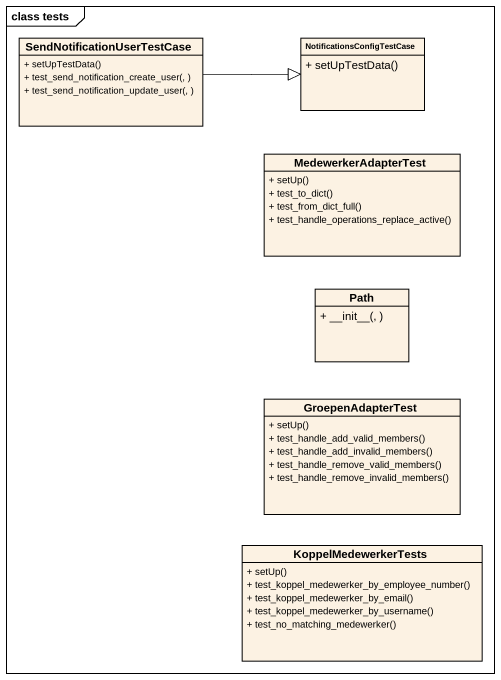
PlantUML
@startuml
mainframe class tests
hide circle
hide empty members
skinparam classAttributeIconSize 0
class SendNotificationUserTestCase {
  + setUpTestData()
  + test_send_notification_create_user(, )
  + test_send_notification_update_user(, )
}
class NotificationsConfigTestCase {
  + setUpTestData()
}
class MedewerkerAdapterTest {
  + setUp()
  + test_to_dict()
  + test_from_dict_full()
  + test_handle_operations_replace_active()
}
class Path {
  + ~__init~__(, )
}
class GroepenAdapterTest {
  + setUp()
  + test_handle_add_valid_members()
  + test_handle_add_invalid_members()
  + test_handle_remove_valid_members()
  + test_handle_remove_invalid_members()
}
class KoppelMedewerkerTests {
  + setUp()
  + test_koppel_medewerker_by_employee_number()
  + test_koppel_medewerker_by_email()
  + test_koppel_medewerker_by_username()
  + test_no_matching_medewerker()
}
SendNotificationUserTestCase -right-|> NotificationsConfigTestCase
@enduml
